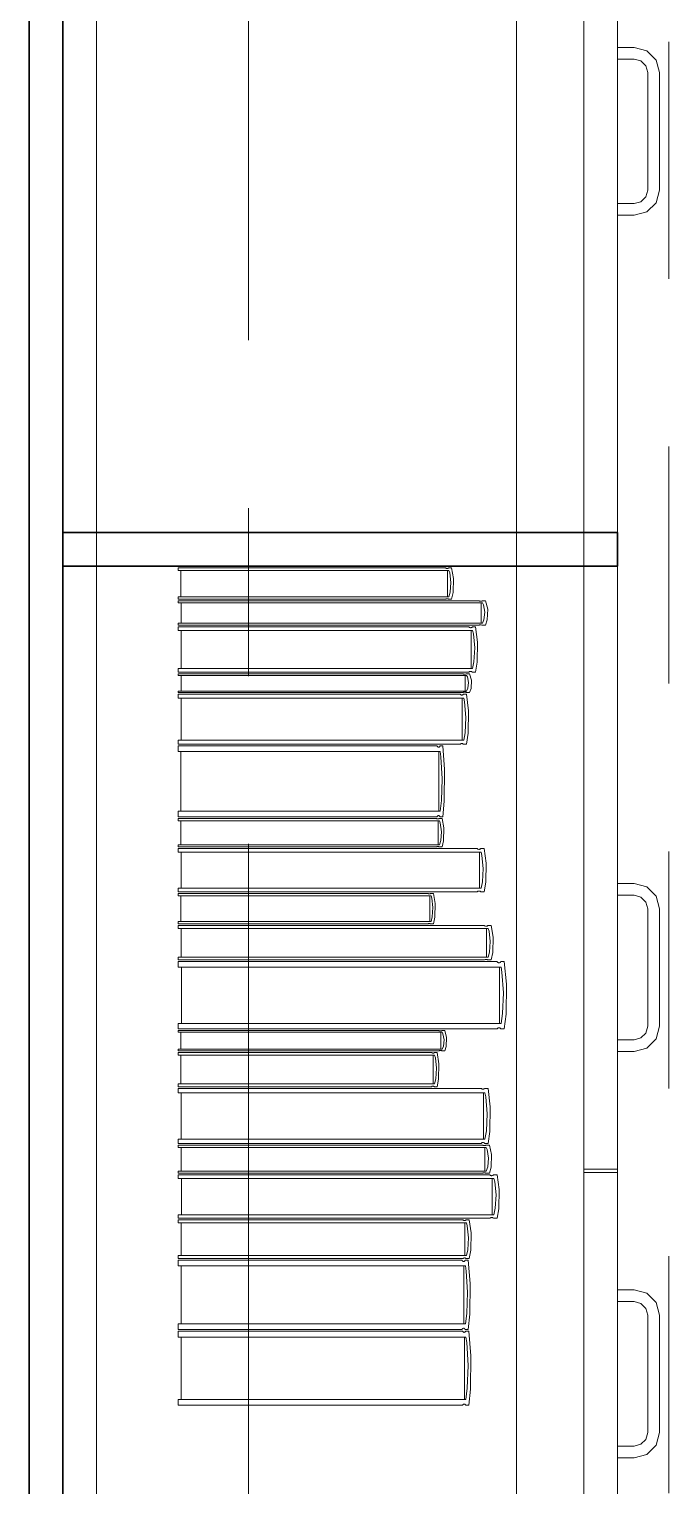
# Model space of a CAD drawing. Header units: inches. Extents: x -19 to 5698, y -728 to 92.
# Drawn here: x 122.689 to 123.07, y 12.768 to 13.635 of the extents above; entities that cross this region are included whole.
import ezdxf

# ---------------------------------------------------------------- set-up
doc = ezdxf.new("R2010")
doc.units = ezdxf.units.IN
doc.header["$MEASUREMENT"] = 0
doc.set_wipeout_variables(frame=1)
for name, pattern in [('Hidden Line', [0.195611, 0.141111, -0.0545]), ('Punto & Raya', [0.65, 0.5, -0.075, 0, -0.075]), ('Wipeout_Contour', [1, 0, -1])]:
    doc.linetypes.add(name, pattern=pattern)
for name, color, linetype in [('02 _ ARQ _ ALB _ Ejes Generales', 251, 'Continuous'), ('08 _ STR _ EXT _ 09 Vigas', 251, 'Continuous'), ('Interior - Mobiliario', 7, 'Continuous')]:
    doc.layers.add(name, color=color, linetype=linetype)

msp = doc.modelspace()

# ---------------------------------------------------------------- linework, layer by layer
at = {"layer": '08 _ STR _ EXT _ 09 Vigas', "color": 251, "linetype": 'Hidden Line', "lineweight": 13, "true_color": 0x636466}
msp.add_line((123.07, 7.7), (123.07, 16.9), dxfattribs=at)
at = {"layer": 'Interior - Mobiliario', "color": 175, "linetype": 'Continuous', "lineweight": 13}
for p, q in [((122.70942, 14.0554), (122.70942, 12.5954)), ((123.01942, 12.5954), (123.01942, 14.0554)), ((123.03942, 13.6244), (123.04942, 13.6244)), ((123.03942, 13.6174), (123.03942, 13.6244)), ((123.04942, 13.6244), (123.05692, 13.62239)), ((123.05692, 13.62239), (123.06241, 13.6169)), ((123.04942, 13.6174), (123.03942, 13.6174)), ((123.05342, 13.61633), (123.04942, 13.6174)), ((123.05635, 13.6134), (123.05342, 13.61633)), ((123.05742, 13.6094), (123.05635, 13.6134)), ((123.06241, 13.6169), (123.06442, 13.6094)), ((123.05742, 13.5394), (123.05742, 13.6094)), ((123.06442, 13.6094), (123.06442, 13.5394)), ((123.05342, 13.53248), (123.05635, 13.5354)), ((123.05635, 13.5354), (123.05742, 13.5394)), ((123.06442, 13.5394), (123.06241, 13.5319)), ((123.03942, 13.5314), (123.04942, 13.5314)), ((123.03942, 13.5244), (123.03942, 13.5314)), ((123.04942, 13.5314), (123.05342, 13.53248)), ((123.05692, 13.52641), (123.04942, 13.5244)), ((123.06241, 13.5319), (123.05692, 13.52641)), ((123.04942, 13.5244), (123.03942, 13.5244)), ((122.9403, 13.30578), (122.93988, 13.30004)), ((122.94165, 13.29985), (122.94185, 13.30819)), ((122.93913, 13.29725), (122.77808, 13.29725)), ((122.77808, 13.29725), (122.77808, 13.29576)), ((122.77808, 13.29576), (122.93719, 13.29576)), ((122.957, 13.29476), (122.77808, 13.29476)), ((122.77808, 13.29476), (122.77808, 13.2936)), ((122.77808, 13.2936), (122.95918, 13.2936)), ((122.77991, 13.2936), (122.77991, 13.2814)), ((122.93719, 13.29576), (122.93732, 13.29586)), ((122.93732, 13.29586), (122.93753, 13.29596)), ((122.93753, 13.29596), (122.93776, 13.29603)), ((122.93776, 13.29603), (122.938, 13.29607)), ((122.938, 13.29607), (122.93824, 13.29606)), ((122.93824, 13.29606), (122.93847, 13.29602)), ((122.93847, 13.29602), (122.9387, 13.29594)), ((122.9387, 13.29594), (122.9389, 13.29583)), ((122.9389, 13.29583), (122.93899, 13.29576)), ((122.93899, 13.29576), (122.94076, 13.29576)), ((122.93988, 13.30004), (122.93913, 13.29725)), ((122.94076, 13.29576), (122.94165, 13.29985)), ((122.9571, 13.2947), (122.957, 13.29476)), ((122.95733, 13.29461), (122.9571, 13.2947)), ((122.95758, 13.29455), (122.95733, 13.29461)), ((122.95784, 13.29452), (122.95758, 13.29455)), ((122.95811, 13.29451), (122.95784, 13.29452)), ((122.95838, 13.29454), (122.95811, 13.29451)), ((122.95827, 13.2814), (122.95827, 13.2936)), ((122.95863, 13.2946), (122.95838, 13.29454)), ((122.95887, 13.29468), (122.95863, 13.2946)), ((122.95902, 13.29476), (122.95887, 13.29468)), ((122.96101, 13.29476), (122.95902, 13.29476)), ((122.95918, 13.2936), (122.95972, 13.29249)), ((122.95972, 13.29249), (122.96049, 13.28804)), ((122.96224, 13.28992), (122.96101, 13.29476)), ((122.96002, 13.28357), (122.95918, 13.2814)), ((122.96049, 13.28804), (122.96002, 13.28357)), ((122.96101, 13.28024), (122.96201, 13.28342)), ((122.96201, 13.28342), (122.96224, 13.28992)), ((122.95918, 13.2814), (122.77808, 13.2814)), ((122.77808, 13.2814), (122.77808, 13.28024)), ((122.77808, 13.28024), (122.957, 13.28024)), ((122.95112, 13.27924), (122.77808, 13.27924)), ((122.77808, 13.27924), (122.77808, 13.27708)), ((122.77808, 13.27708), (122.95323, 13.27708)), ((122.95235, 13.27708), (122.77985, 13.27708)), ((122.77985, 13.27708), (122.77985, 13.25446)), ((122.95122, 13.27913), (122.95112, 13.27924)), ((122.95144, 13.27897), (122.95122, 13.27913)), ((122.95168, 13.27886), (122.95144, 13.27897)), ((122.95194, 13.27879), (122.95168, 13.27886)), ((122.9522, 13.27879), (122.95194, 13.27879)), ((122.95246, 13.27884), (122.9522, 13.27879)), ((122.95235, 13.25446), (122.95235, 13.27708)), ((122.9527, 13.27894), (122.95246, 13.27884)), ((122.95293, 13.27909), (122.9527, 13.27894)), ((122.95308, 13.27924), (122.95293, 13.27909)), ((122.955, 13.27924), (122.95308, 13.27924)), ((122.95323, 13.27708), (122.95376, 13.27504)), ((122.95376, 13.27504), (122.95449, 13.26679)), ((122.95619, 13.27026), (122.955, 13.27924)), ((122.957, 13.28024), (122.95715, 13.28032)), ((122.95715, 13.28032), (122.95738, 13.2804)), ((122.95738, 13.2804), (122.95764, 13.28045)), ((122.95764, 13.28045), (122.9579, 13.28048)), ((122.9579, 13.28048), (122.95817, 13.28048)), ((122.95817, 13.28048), (122.95844, 13.28044)), ((122.95844, 13.28044), (122.95869, 13.28038)), ((122.95869, 13.28038), (122.95892, 13.28029)), ((122.95892, 13.28029), (122.95902, 13.28024)), ((122.95902, 13.28024), (122.96101, 13.28024)), ((122.95449, 13.26679), (122.95404, 13.2585)), ((122.95597, 13.25822), (122.95619, 13.27026)), ((122.95404, 13.2585), (122.95323, 13.25446)), ((122.955, 13.25231), (122.95597, 13.25822)), ((122.95323, 13.25446), (122.77808, 13.25446)), ((122.77808, 13.25446), (122.77808, 13.25231)), ((122.77808, 13.25231), (122.95112, 13.25231)), ((122.94755, 13.25131), (122.77808, 13.25131)), ((122.77808, 13.25131), (122.77808, 13.25042)), ((122.77808, 13.25042), (122.94962, 13.25042)), ((122.77981, 13.25042), (122.77981, 13.24108)), ((122.77985, 13.25446), (122.95235, 13.25446)), ((122.94765, 13.25127), (122.94755, 13.25131)), ((122.94786, 13.2512), (122.94765, 13.25127)), ((122.9481, 13.25115), (122.94786, 13.2512)), ((122.94835, 13.25113), (122.9481, 13.25115)), ((122.94861, 13.25112), (122.94835, 13.25113)), ((122.94886, 13.25114), (122.94861, 13.25112)), ((122.94875, 13.24108), (122.94875, 13.25042)), ((122.9491, 13.25119), (122.94886, 13.25114)), ((122.94933, 13.25125), (122.9491, 13.25119)), ((122.94947, 13.25131), (122.94933, 13.25125)), ((122.95135, 13.25131), (122.94947, 13.25131)), ((122.94962, 13.25042), (122.95013, 13.24958)), ((122.95013, 13.24958), (122.95086, 13.24617)), ((122.95112, 13.25231), (122.95126, 13.25245)), ((122.95126, 13.25245), (122.95149, 13.25261)), ((122.95252, 13.2476), (122.95135, 13.25131)), ((122.95149, 13.25261), (122.95174, 13.25271)), ((122.95174, 13.25271), (122.952, 13.25276)), ((122.952, 13.25276), (122.95226, 13.25275)), ((122.95226, 13.25275), (122.95251, 13.25269)), ((122.95251, 13.25269), (122.95276, 13.25258)), ((122.95276, 13.25258), (122.95298, 13.25241)), ((122.95298, 13.25241), (122.95308, 13.25231)), ((122.95308, 13.25231), (122.955, 13.25231)), ((122.94962, 13.24108), (122.77808, 13.24108)), ((122.77808, 13.24108), (122.77808, 13.2402)), ((122.77808, 13.2402), (122.94755, 13.2402)), ((122.94755, 13.2402), (122.94769, 13.24025)), ((122.94769, 13.24025), (122.94792, 13.24032)), ((122.94792, 13.24032), (122.94816, 13.24036)), ((122.94816, 13.24036), (122.94841, 13.24038)), ((122.94841, 13.24038), (122.94866, 13.24038)), ((122.94866, 13.24038), (122.94891, 13.24035)), ((122.94891, 13.24035), (122.94915, 13.24031)), ((122.94915, 13.24031), (122.94937, 13.24024)), ((122.94937, 13.24024), (122.94947, 13.2402)), ((122.94947, 13.2402), (122.95135, 13.2402)), ((122.95042, 13.24275), (122.94962, 13.24108)), ((122.95086, 13.24617), (122.95042, 13.24275)), ((122.95135, 13.2402), (122.9523, 13.24263)), ((122.9523, 13.24263), (122.95252, 13.2476)), ((122.94591, 13.2392), (122.77808, 13.2392)), ((122.77808, 13.2392), (122.77808, 13.23681)), ((122.77808, 13.23681), (122.94796, 13.23681)), ((122.7798, 13.23681), (122.7798, 13.21175)), ((122.94601, 13.23908), (122.94591, 13.2392)), ((122.94622, 13.2389), (122.94601, 13.23908)), ((122.94646, 13.23877), (122.94622, 13.2389)), ((122.94671, 13.2387), (122.94646, 13.23877)), ((122.94696, 13.2387), (122.94671, 13.2387)), ((122.94721, 13.23875), (122.94696, 13.2387)), ((122.9471, 13.21175), (122.9471, 13.23681)), ((122.94745, 13.23886), (122.94721, 13.23875)), ((122.94767, 13.23904), (122.94745, 13.23886)), ((122.94781, 13.2392), (122.94767, 13.23904)), ((122.94968, 13.2392), (122.94781, 13.2392)), ((122.94796, 13.23681), (122.94847, 13.23455)), ((122.94847, 13.23455), (122.94919, 13.2254)), ((122.95083, 13.22925), (122.94968, 13.2392)), ((122.94919, 13.2254), (122.94875, 13.21622)), ((122.95062, 13.2159), (122.95083, 13.22925)), ((122.94875, 13.21622), (122.94796, 13.21175)), ((122.94968, 13.20936), (122.95062, 13.2159)), ((122.94796, 13.21175), (122.77808, 13.21175)), ((122.77808, 13.21175), (122.77808, 13.20936)), ((122.77808, 13.20936), (122.94591, 13.20936)), ((122.93207, 13.20836), (122.77808, 13.20836)), ((122.77808, 13.20836), (122.77808, 13.20499)), ((122.77808, 13.20499), (122.93395, 13.20499)), ((122.77966, 13.20499), (122.77966, 13.16954)), ((122.93215, 13.2082), (122.93207, 13.20836)), ((122.93235, 13.20794), (122.93215, 13.2082)), ((122.93257, 13.20776), (122.93235, 13.20794)), ((122.93279, 13.20767), (122.93257, 13.20776)), ((122.93303, 13.20766), (122.93279, 13.20767)), ((122.93326, 13.20773), (122.93303, 13.20766)), ((122.93316, 13.16954), (122.93316, 13.20499)), ((122.93348, 13.20789), (122.93326, 13.20773)), ((122.93368, 13.20813), (122.93348, 13.20789)), ((122.93381, 13.20836), (122.93368, 13.20813)), ((122.93552, 13.20836), (122.93381, 13.20836)), ((122.93395, 13.20499), (122.93441, 13.20179)), ((122.93658, 13.19429), (122.93552, 13.20836)), ((122.94591, 13.20936), (122.94605, 13.20952)), ((122.94605, 13.20952), (122.94627, 13.20969)), ((122.94627, 13.20969), (122.94651, 13.2098)), ((122.94651, 13.2098), (122.94676, 13.20986)), ((122.94676, 13.20986), (122.94702, 13.20985)), ((122.94702, 13.20985), (122.94727, 13.20978)), ((122.94727, 13.20978), (122.9475, 13.20966)), ((122.9475, 13.20966), (122.94772, 13.20948)), ((122.94772, 13.20948), (122.94781, 13.20936)), ((122.94781, 13.20936), (122.94968, 13.20936)), ((122.93441, 13.20179), (122.93507, 13.18885)), ((122.93507, 13.18885), (122.93467, 13.17586)), ((122.93638, 13.17542), (122.93658, 13.19429)), ((122.93467, 13.17586), (122.93395, 13.16954)), ((122.93552, 13.16617), (122.93638, 13.17542)), ((122.93395, 13.16954), (122.77808, 13.16954)), ((122.77808, 13.16954), (122.77808, 13.16617)), ((122.77808, 13.16617), (122.93207, 13.16617)), ((122.93169, 13.16517), (122.77808, 13.16517)), ((122.77808, 13.16517), (122.77808, 13.16381)), ((122.77808, 13.16381), (122.93356, 13.16381)), ((122.77965, 13.16381), (122.77965, 13.14954)), ((122.93177, 13.1651), (122.93169, 13.16517)), ((122.93197, 13.165), (122.93177, 13.1651)), ((122.93219, 13.16493), (122.93197, 13.165)), ((122.93207, 13.16617), (122.93219, 13.16639)), ((122.93219, 13.16639), (122.9324, 13.16663)), ((122.93241, 13.16489), (122.93219, 13.16493)), ((122.9324, 13.16663), (122.93262, 13.1668)), ((122.93265, 13.16488), (122.93241, 13.16489)), ((122.93262, 13.1668), (122.93285, 13.16687)), ((122.93288, 13.16491), (122.93265, 13.16488)), ((122.93278, 13.14954), (122.93278, 13.16381)), ((122.93285, 13.16687), (122.93308, 13.16686)), ((122.93309, 13.16498), (122.93288, 13.16491)), ((122.93308, 13.16686), (122.93331, 13.16677)), ((122.9333, 13.16508), (122.93309, 13.16498)), ((122.93343, 13.16517), (122.9333, 13.16508)), ((122.93331, 13.16677), (122.93352, 13.16659)), ((122.93513, 13.16517), (122.93343, 13.16517)), ((122.93352, 13.16659), (122.93372, 13.16633)), ((122.93356, 13.16381), (122.93403, 13.16252)), ((122.93372, 13.16633), (122.93381, 13.16617)), ((122.93381, 13.16617), (122.93552, 13.16617)), ((122.93403, 13.16252), (122.93468, 13.15731)), ((122.93619, 13.1595), (122.93513, 13.16517)), ((122.93468, 13.15731), (122.93428, 13.15209)), ((122.93599, 13.15191), (122.93619, 13.1595)), ((122.93356, 13.14954), (122.77808, 13.14954)), ((122.77808, 13.14954), (122.77808, 13.14819)), ((122.77808, 13.14819), (122.93169, 13.14819)), ((122.95607, 13.14719), (122.77808, 13.14719)), ((122.77808, 13.14719), (122.77808, 13.14513)), ((122.77808, 13.14513), (122.95825, 13.14513)), ((122.7799, 13.14513), (122.7799, 13.12358)), ((122.93169, 13.14819), (122.93182, 13.14828)), ((122.93182, 13.14828), (122.93202, 13.14837)), ((122.93202, 13.14837), (122.93224, 13.14844)), ((122.93224, 13.14844), (122.93247, 13.14847)), ((122.93247, 13.14847), (122.9327, 13.14847)), ((122.9327, 13.14847), (122.93292, 13.14843)), ((122.93292, 13.14843), (122.93314, 13.14836)), ((122.93314, 13.14836), (122.93334, 13.14825)), ((122.93334, 13.14825), (122.93343, 13.14819)), ((122.93343, 13.14819), (122.93513, 13.14819)), ((122.93428, 13.15209), (122.93356, 13.14954)), ((122.93513, 13.14819), (122.93599, 13.15191)), ((122.95617, 13.14709), (122.95607, 13.14719)), ((122.9564, 13.14693), (122.95617, 13.14709)), ((122.95665, 13.14682), (122.9564, 13.14693)), ((122.95692, 13.14676), (122.95665, 13.14682)), ((122.95719, 13.14676), (122.95692, 13.14676)), ((122.95745, 13.1468), (122.95719, 13.14676)), ((122.95734, 13.12358), (122.95734, 13.14513)), ((122.9577, 13.1469), (122.95745, 13.1468)), ((122.95794, 13.14705), (122.9577, 13.1469)), ((122.95809, 13.14719), (122.95794, 13.14705)), ((122.96007, 13.14719), (122.95809, 13.14719)), ((122.95825, 13.14513), (122.95879, 13.14319)), ((122.96129, 13.13863), (122.96007, 13.14719)), ((122.95879, 13.14319), (122.95955, 13.13532)), ((122.96106, 13.12716), (122.96129, 13.13863)), ((122.95908, 13.12743), (122.95825, 13.12358)), ((122.95955, 13.13532), (122.95908, 13.12743)), ((122.96007, 13.12153), (122.96106, 13.12716)), ((122.95825, 13.12358), (122.77808, 13.12358)), ((122.77808, 13.12358), (122.77808, 13.12153)), ((122.77808, 13.12153), (122.95607, 13.12153)), ((122.9267, 13.12053), (122.77808, 13.12053)), ((122.77808, 13.12053), (122.77808, 13.11908)), ((122.77808, 13.11908), (122.92851, 13.11908)), ((122.7796, 13.11908), (122.7796, 13.10379)), ((122.92678, 13.12046), (122.9267, 13.12053)), ((122.92697, 13.12035), (122.92678, 13.12046)), ((122.92718, 13.12027), (122.92697, 13.12035)), ((122.9274, 13.12023), (122.92718, 13.12027)), ((122.92763, 13.12023), (122.9274, 13.12023)), ((122.92785, 13.12026), (122.92763, 13.12023)), ((122.92775, 13.10379), (122.92775, 13.11908)), ((122.92806, 13.12033), (122.92785, 13.12026)), ((122.92826, 13.12043), (122.92806, 13.12033)), ((122.92838, 13.12053), (122.92826, 13.12043)), ((122.93003, 13.12053), (122.92838, 13.12053)), ((122.92851, 13.11908), (122.92896, 13.1177)), ((122.93105, 13.11447), (122.93003, 13.12053)), ((122.95607, 13.12153), (122.95622, 13.12167)), ((122.95622, 13.12167), (122.95646, 13.12182)), ((122.95646, 13.12182), (122.95671, 13.12191)), ((122.95671, 13.12191), (122.95698, 13.12196)), ((122.95698, 13.12196), (122.95724, 13.12196)), ((122.95724, 13.12196), (122.95751, 13.1219)), ((122.95751, 13.1219), (122.95776, 13.12179)), ((122.95776, 13.12179), (122.95799, 13.12163)), ((122.95799, 13.12163), (122.95809, 13.12153)), ((122.95809, 13.12153), (122.96007, 13.12153)), ((123.04942, 13.1264), (123.03942, 13.1264)), ((123.03942, 13.1264), (123.03942, 13.1194)), ((123.03942, 13.1194), (123.04942, 13.1194)), ((123.05692, 13.12439), (123.04942, 13.1264)), ((123.04942, 13.1194), (123.05342, 13.11833)), ((123.05342, 13.11833), (123.05635, 13.1154)), ((123.06241, 13.1189), (123.05692, 13.12439)), ((123.06442, 13.1114), (123.06241, 13.1189)), ((122.92896, 13.1177), (122.9296, 13.11212)), ((122.9296, 13.11212), (122.92921, 13.10652)), ((122.93086, 13.10633), (122.93105, 13.11447)), ((123.05635, 13.1154), (123.05742, 13.1114)), ((123.05742, 13.1114), (123.05742, 13.0414)), ((123.06442, 13.0414), (123.06442, 13.1114)), ((122.92851, 13.10379), (122.77808, 13.10379)), ((122.77808, 13.10379), (122.77808, 13.10234)), ((122.77808, 13.10234), (122.9267, 13.10234)), ((122.96023, 13.10134), (122.77808, 13.10134)), ((122.77808, 13.10134), (122.77808, 13.0997)), ((122.9267, 13.10234), (122.92682, 13.10244)), ((122.92682, 13.10244), (122.92702, 13.10254)), ((122.92702, 13.10254), (122.92723, 13.10261)), ((122.92723, 13.10261), (122.92745, 13.10264)), ((122.92745, 13.10264), (122.92768, 13.10264)), ((122.92768, 13.10264), (122.9279, 13.1026)), ((122.9279, 13.1026), (122.9281, 13.10252)), ((122.9281, 13.10252), (122.9283, 13.10241)), ((122.9283, 13.10241), (122.92838, 13.10234)), ((122.92838, 13.10234), (122.93003, 13.10234)), ((122.92921, 13.10652), (122.92851, 13.10379)), ((122.93003, 13.10234), (122.93086, 13.10633)), ((122.96034, 13.10126), (122.96023, 13.10134)), ((122.96057, 13.10114), (122.96034, 13.10126)), ((122.96083, 13.10105), (122.96057, 13.10114)), ((122.9611, 13.101), (122.96083, 13.10105)), ((122.96137, 13.101), (122.9611, 13.101)), ((122.96164, 13.10103), (122.96137, 13.101)), ((122.9619, 13.10111), (122.96164, 13.10103)), ((122.96214, 13.10123), (122.9619, 13.10111)), ((122.9623, 13.10134), (122.96214, 13.10123)), ((122.96432, 13.10134), (122.9623, 13.10134)), ((122.96557, 13.09452), (122.96432, 13.10134)), ((122.77808, 13.0997), (122.96246, 13.0997)), ((122.77994, 13.0997), (122.77994, 13.08253)), ((122.96153, 13.08253), (122.96153, 13.0997)), ((122.96246, 13.0997), (122.96301, 13.09815)), ((122.96301, 13.09815), (122.96379, 13.09188)), ((122.96534, 13.08537), (122.96557, 13.09452)), ((122.96331, 13.08559), (122.96246, 13.08253)), ((122.96379, 13.09188), (122.96331, 13.08559)), ((122.96432, 13.08089), (122.96534, 13.08537)), ((122.96246, 13.08253), (122.77808, 13.08253)), ((122.77808, 13.08253), (122.77808, 13.08089)), ((122.77808, 13.08089), (122.96023, 13.08089)), ((122.96783, 13.07989), (122.77808, 13.07989)), ((122.77808, 13.07989), (122.77808, 13.07668)), ((122.77808, 13.07668), (122.97015, 13.07668)), ((122.78002, 13.07668), (122.78002, 13.04304)), ((122.96023, 13.08089), (122.96039, 13.081)), ((122.96039, 13.081), (122.96063, 13.08112)), ((122.96063, 13.08112), (122.96089, 13.08119)), ((122.96089, 13.08119), (122.96116, 13.08123)), ((122.96116, 13.08123), (122.96143, 13.08123)), ((122.96143, 13.08123), (122.9617, 13.08118)), ((122.9617, 13.08118), (122.96196, 13.08109)), ((122.96196, 13.08109), (122.96219, 13.08097)), ((122.96219, 13.08097), (122.9623, 13.08089)), ((122.9623, 13.08089), (122.96432, 13.08089)), ((122.96794, 13.07973), (122.96783, 13.07989)), ((122.96819, 13.07949), (122.96794, 13.07973)), ((122.96845, 13.07932), (122.96819, 13.07949)), ((122.96873, 13.07923), (122.96845, 13.07932)), ((122.96902, 13.07922), (122.96873, 13.07923)), ((122.9693, 13.07929), (122.96902, 13.07922)), ((122.96918, 13.04304), (122.96918, 13.07668)), ((122.96957, 13.07945), (122.9693, 13.07929)), ((122.96982, 13.07967), (122.96957, 13.07945)), ((122.96998, 13.07989), (122.96982, 13.07967)), ((122.97209, 13.07989), (122.96998, 13.07989)), ((122.97015, 13.07668), (122.97073, 13.07365)), ((122.97339, 13.06653), (122.97209, 13.07989)), ((122.97073, 13.07365), (122.97154, 13.06137)), ((122.97315, 13.04862), (122.97339, 13.06653)), ((122.97154, 13.06137), (122.97104, 13.04904)), ((122.97104, 13.04904), (122.97015, 13.04304)), ((122.97015, 13.04304), (122.77808, 13.04304)), ((122.77808, 13.04304), (122.77808, 13.03984)), ((122.96783, 13.03984), (122.96799, 13.04005)), ((122.96799, 13.04005), (122.96824, 13.04028)), ((122.96824, 13.04028), (122.96851, 13.04043)), ((122.96851, 13.04043), (122.9688, 13.04051)), ((122.9688, 13.04051), (122.96908, 13.0405)), ((122.96908, 13.0405), (122.96936, 13.0404)), ((122.96936, 13.0404), (122.96963, 13.04023)), ((122.96963, 13.04023), (122.96987, 13.03999)), ((122.97209, 13.03984), (122.97315, 13.04862)), ((123.05742, 13.0414), (123.05635, 13.0374)), ((123.06241, 13.0339), (123.06442, 13.0414)), ((122.77808, 13.03984), (122.96783, 13.03984)), ((122.93323, 13.03884), (122.77808, 13.03884)), ((122.77808, 13.03884), (122.77808, 13.03787)), ((122.77808, 13.03787), (122.93512, 13.03787)), ((122.77967, 13.03787), (122.77967, 13.02776)), ((122.93331, 13.03879), (122.93323, 13.03884)), ((122.93351, 13.03872), (122.93331, 13.03879)), ((122.93373, 13.03866), (122.93351, 13.03872)), ((122.93396, 13.03864), (122.93373, 13.03866)), ((122.9342, 13.03863), (122.93396, 13.03864)), ((122.93443, 13.03866), (122.9342, 13.03863)), ((122.93433, 13.02776), (122.93433, 13.03787)), ((122.93465, 13.0387), (122.93443, 13.03866)), ((122.93485, 13.03877), (122.93465, 13.0387)), ((122.93498, 13.03884), (122.93485, 13.03877)), ((122.93671, 13.03884), (122.93498, 13.03884)), ((122.93512, 13.03787), (122.93559, 13.03696)), ((122.93559, 13.03696), (122.93625, 13.03327)), ((122.93625, 13.03327), (122.93585, 13.02956)), ((122.93777, 13.03482), (122.93671, 13.03884)), ((122.93757, 13.02944), (122.93777, 13.03482)), ((122.96987, 13.03999), (122.96998, 13.03984)), ((122.96998, 13.03984), (122.97209, 13.03984)), ((123.03942, 13.0334), (123.03942, 13.0264)), ((123.04942, 13.0334), (123.03942, 13.0334)), ((123.05342, 13.03448), (123.04942, 13.0334)), ((123.05635, 13.0374), (123.05342, 13.03448)), ((123.05692, 13.02841), (123.06241, 13.0339)), ((122.93512, 13.02776), (122.77808, 13.02776)), ((122.77808, 13.02776), (122.77808, 13.0268)), ((122.77808, 13.0268), (122.93323, 13.0268)), ((122.92881, 13.0258), (122.77808, 13.0258)), ((122.77808, 13.0258), (122.77808, 13.02417)), ((122.77808, 13.02417), (122.93065, 13.02417)), ((122.77962, 13.02417), (122.77962, 13.00705)), ((122.9289, 13.02572), (122.92881, 13.0258)), ((122.92909, 13.02559), (122.9289, 13.02572)), ((122.9293, 13.02551), (122.92909, 13.02559)), ((122.92953, 13.02546), (122.9293, 13.02551)), ((122.92975, 13.02546), (122.92953, 13.02546)), ((122.92998, 13.02549), (122.92975, 13.02546)), ((122.92988, 13.00705), (122.92988, 13.02417)), ((122.93019, 13.02557), (122.92998, 13.02549)), ((122.93039, 13.02569), (122.93019, 13.02557)), ((122.93052, 13.0258), (122.93039, 13.02569)), ((122.93219, 13.0258), (122.93052, 13.0258)), ((122.93065, 13.02417), (122.93111, 13.02262)), ((122.93323, 13.019), (122.93219, 13.0258)), ((122.93323, 13.0268), (122.93336, 13.02686)), ((122.93336, 13.02686), (122.93356, 13.02693)), ((122.93356, 13.02693), (122.93378, 13.02698)), ((122.93378, 13.02698), (122.93401, 13.027)), ((122.93401, 13.027), (122.93425, 13.027)), ((122.93425, 13.027), (122.93448, 13.02697)), ((122.93448, 13.02697), (122.93469, 13.02692)), ((122.93469, 13.02692), (122.93489, 13.02684)), ((122.93489, 13.02684), (122.93498, 13.0268)), ((122.93498, 13.0268), (122.93671, 13.0268)), ((122.93585, 13.02956), (122.93512, 13.02776)), ((122.93671, 13.0268), (122.93757, 13.02944)), ((123.03942, 13.0264), (123.04942, 13.0264)), ((123.04942, 13.0264), (123.05692, 13.02841)), ((122.93111, 13.02262), (122.93175, 13.01637)), ((122.93175, 13.01637), (122.93136, 13.0101)), ((122.93304, 13.00989), (122.93323, 13.019)), ((122.93065, 13.00705), (122.77808, 13.00705)), ((122.77808, 13.00705), (122.77808, 13.00542)), ((122.77808, 13.00542), (122.92881, 13.00542)), ((122.92881, 13.00542), (122.92894, 13.00553)), ((122.92894, 13.00553), (122.92914, 13.00564)), ((122.92914, 13.00564), (122.92935, 13.00572)), ((122.92935, 13.00572), (122.92958, 13.00576)), ((122.92958, 13.00576), (122.9298, 13.00575)), ((122.9298, 13.00575), (122.93003, 13.00571)), ((122.93003, 13.00571), (122.93024, 13.00562)), ((122.93024, 13.00562), (122.93043, 13.0055)), ((122.93043, 13.0055), (122.93052, 13.00542)), ((122.93052, 13.00542), (122.93219, 13.00542)), ((122.93136, 13.0101), (122.93065, 13.00705)), ((122.93219, 13.00542), (122.93304, 13.00989)), ((122.95838, 13.00442), (122.77808, 13.00442)), ((122.77808, 13.00442), (122.77808, 13.00179)), ((122.77808, 13.00179), (122.96058, 13.00179)), ((122.77992, 13.00179), (122.77992, 12.97424)), ((122.95848, 13.00429), (122.95838, 13.00442)), ((122.95871, 13.00409), (122.95848, 13.00429)), ((122.95896, 13.00395), (122.95871, 13.00409)), ((122.95923, 13.00388), (122.95896, 13.00395)), ((122.9595, 13.00387), (122.95923, 13.00388)), ((122.95977, 13.00393), (122.9595, 13.00387)), ((122.95966, 12.97424), (122.95966, 13.00179)), ((122.96003, 13.00406), (122.95977, 13.00393)), ((122.96027, 13.00424), (122.96003, 13.00406)), ((122.96042, 13.00442), (122.96027, 13.00424)), ((122.96242, 13.00442), (122.96042, 13.00442)), ((122.96058, 13.00179), (122.96112, 12.99931)), ((122.96112, 12.99931), (122.96189, 12.98925)), ((122.96366, 12.99348), (122.96242, 13.00442)), ((122.96189, 12.98925), (122.96143, 12.97916)), ((122.96343, 12.97881), (122.96366, 12.99348)), ((122.96058, 12.97424), (122.77808, 12.97424)), ((122.77808, 12.97424), (122.77808, 12.97162)), ((122.77808, 12.97162), (122.95838, 12.97162)), ((122.95917, 12.97062), (122.77808, 12.97062)), ((122.77808, 12.97062), (122.77808, 12.96928)), ((122.95838, 12.97162), (122.95853, 12.9718)), ((122.95853, 12.9718), (122.95877, 12.97198)), ((122.95877, 12.97198), (122.95902, 12.97211)), ((122.95902, 12.97211), (122.95929, 12.97217)), ((122.95928, 12.97055), (122.95917, 12.97062)), ((122.95929, 12.97217), (122.95956, 12.97216)), ((122.95956, 12.97216), (122.95983, 12.97209)), ((122.95983, 12.97209), (122.96008, 12.97195)), ((122.96008, 12.97195), (122.96032, 12.97175)), ((122.96032, 12.97175), (122.96042, 12.97162)), ((122.96042, 12.97162), (122.96242, 12.97162)), ((122.96143, 12.97916), (122.96058, 12.97424)), ((122.96122, 12.97062), (122.96107, 12.97053)), ((122.96324, 12.97062), (122.96122, 12.97062)), ((122.96242, 12.97162), (122.96343, 12.97881)), ((122.96448, 12.96503), (122.96324, 12.97062)), ((122.77808, 12.96928), (122.96139, 12.96928)), ((122.77993, 12.96928), (122.77993, 12.9552)), ((122.95951, 12.97045), (122.95928, 12.97055)), ((122.95976, 12.97038), (122.95951, 12.97045)), ((122.96003, 12.97034), (122.95976, 12.97038)), ((122.96031, 12.97034), (122.96003, 12.97034)), ((122.96057, 12.97037), (122.96031, 12.97034)), ((122.96046, 12.9552), (122.96046, 12.96928)), ((122.96083, 12.97043), (122.96057, 12.97037)), ((122.96107, 12.97053), (122.96083, 12.97043)), ((122.96139, 12.96928), (122.96193, 12.96801)), ((122.96193, 12.96801), (122.96271, 12.96287)), ((122.96271, 12.96287), (122.96224, 12.95771)), ((122.96425, 12.95753), (122.96448, 12.96503)), ((122.96139, 12.9552), (122.77808, 12.9552)), ((122.77808, 12.9552), (122.77808, 12.95385)), ((122.77808, 12.95385), (122.95917, 12.95385)), ((122.95917, 12.95385), (122.95933, 12.95394)), ((122.95933, 12.95394), (122.95956, 12.95404)), ((122.95956, 12.95404), (122.95982, 12.9541)), ((122.95982, 12.9541), (122.96009, 12.95413)), ((122.96009, 12.95413), (122.96037, 12.95413)), ((122.96037, 12.95413), (122.96063, 12.95409)), ((122.96063, 12.95409), (122.96089, 12.95402)), ((122.96089, 12.95402), (122.96112, 12.95392)), ((122.96112, 12.95392), (122.96122, 12.95385)), ((122.96122, 12.95385), (122.96324, 12.95385)), ((122.96224, 12.95771), (122.96139, 12.9552)), ((122.96324, 12.95385), (122.96425, 12.95753)), ((123.03942, 12.9564), (123.01942, 12.9564)), ((123.01942, 12.5954), (123.01942, 12.9544)), ((123.03942, 12.9544), (123.01942, 12.9544)), ((123.03942, 12.5954), (123.03942, 12.9544)), ((122.96362, 12.95285), (122.77808, 12.95285)), ((122.77808, 12.95285), (122.77808, 12.9508)), ((122.77808, 12.9508), (122.96588, 12.9508)), ((122.77998, 12.9508), (122.77998, 12.92917)), ((122.96372, 12.95275), (122.96362, 12.95285)), ((122.96396, 12.9526), (122.96372, 12.95275)), ((122.96422, 12.95249), (122.96396, 12.9526)), ((122.9645, 12.95243), (122.96422, 12.95249)), ((122.96478, 12.95242), (122.9645, 12.95243)), ((122.96505, 12.95247), (122.96478, 12.95242)), ((122.96493, 12.92917), (122.96493, 12.9508)), ((122.96532, 12.95257), (122.96505, 12.95247)), ((122.96556, 12.95272), (122.96532, 12.95257)), ((122.96572, 12.95285), (122.96556, 12.95272)), ((122.96778, 12.95285), (122.96572, 12.95285)), ((122.96588, 12.9508), (122.96645, 12.94884)), ((122.96645, 12.94884), (122.96724, 12.94095)), ((122.96905, 12.94427), (122.96778, 12.95285)), ((122.96724, 12.94095), (122.96675, 12.93303)), ((122.96882, 12.93276), (122.96905, 12.94427)), ((122.96588, 12.92917), (122.77808, 12.92917)), ((122.77808, 12.92917), (122.77808, 12.92711)), ((122.96362, 12.92711), (122.96377, 12.92725)), ((122.96377, 12.92725), (122.96402, 12.9274)), ((122.96402, 12.9274), (122.96428, 12.9275)), ((122.96428, 12.9275), (122.96456, 12.92754)), ((122.96456, 12.92754), (122.96484, 12.92754)), ((122.96484, 12.92754), (122.96511, 12.92748)), ((122.96511, 12.92748), (122.96537, 12.92737)), ((122.96537, 12.92737), (122.96561, 12.92721)), ((122.96561, 12.92721), (122.96572, 12.92711)), ((122.96675, 12.93303), (122.96588, 12.92917)), ((122.96778, 12.92711), (122.96882, 12.93276)), ((122.77808, 12.92711), (122.96362, 12.92711)), ((122.94749, 12.92611), (122.77808, 12.92611)), ((122.77808, 12.92611), (122.77808, 12.92427)), ((122.77808, 12.92427), (122.94955, 12.92427)), ((122.77981, 12.92427), (122.77981, 12.90487)), ((122.94758, 12.92602), (122.94749, 12.92611)), ((122.9478, 12.92588), (122.94758, 12.92602)), ((122.94804, 12.92579), (122.9478, 12.92588)), ((122.94829, 12.92573), (122.94804, 12.92579)), ((122.94854, 12.92573), (122.94829, 12.92573)), ((122.9488, 12.92577), (122.94854, 12.92573)), ((122.94869, 12.90487), (122.94869, 12.92427)), ((122.94904, 12.92586), (122.9488, 12.92577)), ((122.94926, 12.92599), (122.94904, 12.92586)), ((122.9494, 12.92611), (122.94926, 12.92599)), ((122.95129, 12.92611), (122.9494, 12.92611)), ((122.94955, 12.92427), (122.95007, 12.92251)), ((122.95007, 12.92251), (122.95079, 12.91543)), ((122.95245, 12.91841), (122.95129, 12.92611)), ((122.96572, 12.92711), (122.96778, 12.92711)), ((122.95079, 12.91543), (122.95035, 12.90833)), ((122.95223, 12.90809), (122.95245, 12.91841)), ((122.94955, 12.90487), (122.77808, 12.90487)), ((122.77808, 12.90487), (122.77808, 12.90302)), ((122.77808, 12.90302), (122.94749, 12.90302)), ((122.94691, 12.90202), (122.77808, 12.90202)), ((122.77808, 12.90202), (122.77808, 12.89873)), ((122.94701, 12.90186), (122.94691, 12.90202)), ((122.94722, 12.90161), (122.94701, 12.90186)), ((122.94746, 12.90144), (122.94722, 12.90161)), ((122.94771, 12.90134), (122.94746, 12.90144)), ((122.94749, 12.90302), (122.94763, 12.90314)), ((122.94763, 12.90314), (122.94785, 12.90328)), ((122.94797, 12.90133), (122.94771, 12.90134)), ((122.94785, 12.90328), (122.94809, 12.90336)), ((122.94822, 12.90141), (122.94797, 12.90133)), ((122.94809, 12.90336), (122.94834, 12.90341)), ((122.94846, 12.90156), (122.94822, 12.90141)), ((122.94834, 12.90341), (122.9486, 12.9034)), ((122.94868, 12.9018), (122.94846, 12.90156)), ((122.9486, 12.9034), (122.94885, 12.90335)), ((122.94882, 12.90202), (122.94868, 12.9018)), ((122.9507, 12.90202), (122.94882, 12.90202)), ((122.94885, 12.90335), (122.94909, 12.90325)), ((122.94909, 12.90325), (122.94931, 12.90311)), ((122.94931, 12.90311), (122.9494, 12.90302)), ((122.9494, 12.90302), (122.95129, 12.90302)), ((122.95035, 12.90833), (122.94955, 12.90487)), ((122.95186, 12.8883), (122.9507, 12.90202)), ((122.95129, 12.90302), (122.95223, 12.90809)), ((122.77808, 12.89873), (122.94897, 12.89873)), ((122.77981, 12.89873), (122.77981, 12.86416)), ((122.94811, 12.86416), (122.94811, 12.89873)), ((122.94897, 12.89873), (122.94948, 12.89561)), ((122.94948, 12.89561), (122.95021, 12.88299)), ((122.95164, 12.86989), (122.95186, 12.8883)), ((123.03942, 12.8844), (123.04942, 12.8844)), ((123.03942, 12.8774), (123.03942, 12.8844)), ((123.04942, 12.8844), (123.05692, 12.88239)), ((122.95021, 12.88299), (122.94977, 12.87032)), ((123.04942, 12.8774), (123.03942, 12.8774)), ((123.05342, 12.87633), (123.04942, 12.8774)), ((123.05635, 12.8734), (123.05342, 12.87633)), ((123.05692, 12.88239), (123.06241, 12.8769)), ((123.06241, 12.8769), (123.06442, 12.8694)), ((122.94977, 12.87032), (122.94897, 12.86416)), ((122.9507, 12.86086), (122.95164, 12.86989)), ((123.05742, 12.8694), (123.05635, 12.8734)), ((123.05742, 12.7994), (123.05742, 12.8694)), ((123.06442, 12.8694), (123.06442, 12.7994)), ((122.94897, 12.86416), (122.77808, 12.86416)), ((122.77808, 12.86416), (122.77808, 12.86086)), ((122.77808, 12.86086), (122.94691, 12.86086)), ((122.94725, 12.85986), (122.77808, 12.85986)), ((122.77808, 12.85986), (122.77808, 12.85633)), ((122.94691, 12.86086), (122.94705, 12.86108)), ((122.94705, 12.86108), (122.94727, 12.86132)), ((122.94735, 12.85969), (122.94725, 12.85986)), ((122.94727, 12.86132), (122.94752, 12.86147)), ((122.94756, 12.85942), (122.94735, 12.85969)), ((122.94752, 12.86147), (122.94777, 12.86155)), ((122.9478, 12.85924), (122.94756, 12.85942)), ((122.94777, 12.86155), (122.94802, 12.86154)), ((122.94805, 12.85913), (122.9478, 12.85924)), ((122.94802, 12.86154), (122.94827, 12.86145)), ((122.94831, 12.85912), (122.94805, 12.85913)), ((122.94827, 12.86145), (122.94851, 12.86127)), ((122.94856, 12.85921), (122.94831, 12.85912)), ((122.94851, 12.86127), (122.94873, 12.86102)), ((122.9488, 12.85937), (122.94856, 12.85921)), ((122.94873, 12.86102), (122.94882, 12.86086)), ((122.94902, 12.85963), (122.9488, 12.85937)), ((122.94882, 12.86086), (122.9507, 12.86086)), ((122.94917, 12.85986), (122.94902, 12.85963)), ((122.95105, 12.85986), (122.94917, 12.85986)), ((122.95221, 12.84513), (122.95105, 12.85986)), ((122.77808, 12.85633), (122.94932, 12.85633)), ((122.77981, 12.85633), (122.77981, 12.81921)), ((122.94845, 12.81921), (122.94845, 12.85633)), ((122.94932, 12.85633), (122.94983, 12.85298)), ((122.94983, 12.85298), (122.95055, 12.83943)), ((122.95199, 12.82537), (122.95221, 12.84513)), ((122.95055, 12.83943), (122.95011, 12.82583)), ((122.95011, 12.82583), (122.94932, 12.81921)), ((122.95105, 12.81568), (122.95199, 12.82537)), ((122.94932, 12.81921), (122.77808, 12.81921)), ((122.77808, 12.81921), (122.77808, 12.81568)), ((122.77808, 12.81568), (122.94725, 12.81568)), ((122.94725, 12.81568), (122.94739, 12.81591)), ((122.94739, 12.81591), (122.94762, 12.81617)), ((122.94762, 12.81617), (122.94786, 12.81634)), ((122.94786, 12.81634), (122.94811, 12.81642)), ((122.94811, 12.81642), (122.94836, 12.81641)), ((122.94836, 12.81641), (122.94861, 12.81631)), ((122.94861, 12.81631), (122.94885, 12.81612)), ((122.94885, 12.81612), (122.94907, 12.81585)), ((122.94907, 12.81585), (122.94917, 12.81568)), ((122.94917, 12.81568), (122.95105, 12.81568)), ((123.05635, 12.7954), (123.05742, 12.7994)), ((123.06442, 12.7994), (123.06241, 12.7919)), ((123.03942, 12.7914), (123.04942, 12.7914)), ((123.03942, 12.7844), (123.03942, 12.7914)), ((123.04942, 12.7914), (123.05342, 12.79248)), ((123.05342, 12.79248), (123.05635, 12.7954)), ((123.06241, 12.7919), (123.05692, 12.78641)), ((123.04942, 12.7844), (123.03942, 12.7844)), ((123.05692, 12.78641), (123.04942, 12.7844))]:
    msp.add_line(p, q, dxfattribs=at)

# ---------------------------------------------------------------- next in the draw order: wipeouts: each hides what was drawn before it
at = {"color": 254, "linetype": 'Wipeout_Contour', "lineweight": 0, "ltscale": 3338.159895}
msp.add_wipeout([(123.03942, 13.3154), (123.03942, 13.3354), (122.70942, 13.3354), (122.70942, 13.3154)], dxfattribs=at).dxf.layer = 'Interior - Mobiliario'

# ---------------------------------------------------------------- next in the draw order: linework, layer by layer
at = {"layer": '02 _ ARQ _ ALB _ Ejes Generales', "color": 251, "linetype": 'Punto & Raya', "lineweight": 13, "true_color": 0x636466}
msp.add_line((122.82, 3.05001), (122.82, 44.89999), dxfattribs=at)
at = {"layer": 'Interior - Mobiliario', "color": 175, "linetype": 'Continuous', "lineweight": 13}
for p, q in [((123.03942, 14.0754), (123.03942, 12.5754)), ((123.01942, 12.5954), (123.01942, 14.0554)), ((123.01942, 12.5954), (123.01942, 14.0554)), ((123.03942, 12.5954), (123.03942, 14.0554)), ((123.03942, 12.5954), (123.03942, 14.0554)), ((122.72942, 12.6154), (122.72942, 14.0354)), ((122.97942, 14.0354), (122.97942, 12.6154)), ((123.01942, 12.6154), (123.01942, 14.0354)), ((123.01942, 13.3354), (123.01942, 13.6944)), ((123.03942, 13.3354), (123.03942, 13.6944)), ((122.70942, 13.3354), (122.70942, 13.3154)), ((123.03942, 13.3354), (122.70942, 13.3354)), ((123.03942, 13.3354), (123.01942, 13.3354)), ((123.03942, 13.3154), (123.03942, 13.3354)), ((123.03942, 13.3154), (123.03942, 13.3354)), ((122.70942, 13.3154), (123.03942, 13.3154)), ((122.93719, 13.3144), (122.77808, 13.3144)), ((122.77808, 13.3144), (122.77808, 13.31291)), ((122.77808, 13.31291), (122.93913, 13.31291)), ((122.77971, 13.31291), (122.77971, 13.29725)), ((122.93728, 13.31433), (122.93719, 13.3144)), ((122.93749, 13.31422), (122.93728, 13.31433)), ((122.93771, 13.31414), (122.93749, 13.31422)), ((122.93795, 13.3141), (122.93771, 13.31414)), ((122.93819, 13.31409), (122.93795, 13.3141)), ((122.93842, 13.31413), (122.93819, 13.31409)), ((122.93832, 13.29725), (122.93832, 13.31291)), ((122.93865, 13.3142), (122.93842, 13.31413)), ((122.93886, 13.3143), (122.93865, 13.3142)), ((122.93899, 13.3144), (122.93886, 13.3143)), ((122.94076, 13.3144), (122.93899, 13.3144)), ((122.93913, 13.31291), (122.93962, 13.3115)), ((122.93962, 13.3115), (122.9403, 13.30578)), ((122.94185, 13.30819), (122.94076, 13.3144)), ((123.01942, 13.3154), (123.01942, 12.9564)), ((123.03942, 13.3154), (123.01942, 13.3154)), ((123.03942, 13.3154), (123.03942, 12.9564))]:
    msp.add_line(p, q, dxfattribs=at)
at = {"layer": 'Interior - Mobiliario', "color": 175, "linetype": 'Continuous', "lineweight": 30}
for p, q in [((123.03942, 13.3354), (122.70942, 13.3354)), ((122.70942, 13.3354), (122.70942, 13.3154)), ((123.03942, 13.3354), (123.03942, 13.3154)), ((123.03942, 13.3154), (122.70942, 13.3154))]:
    msp.add_line(p, q, dxfattribs=at)

# ---------------------------------------------------------------- next in the draw order: wipeouts: each hides what was drawn before it
at = {"color": 254, "linetype": 'Wipeout_Contour', "lineweight": 0, "ltscale": 3337.461239}
msp.add_wipeout([(122.70942, 12.5954), (122.70942, 14.0554), (122.68942, 14.0554), (122.68942, 12.5954)], dxfattribs=at).dxf.layer = 'Interior - Mobiliario'

# ---------------------------------------------------------------- next in the draw order: linework, layer by layer
at = {"layer": 'Interior - Mobiliario', "color": 175, "linetype": 'Continuous', "lineweight": 13}
for p, q in [((122.68942, 12.5754), (122.68942, 14.0754)), ((122.68942, 14.0554), (122.68942, 12.5954)), ((122.68942, 14.0554), (122.68942, 12.5954)), ((122.70942, 12.5954), (122.70942, 14.0554)), ((122.70942, 14.0554), (122.70942, 12.5954)), ((122.70942, 14.0554), (122.70942, 12.5954)), ((122.70942, 14.0554), (122.70942, 12.5954)), ((122.68942, 14.0354), (122.68942, 12.6154)), ((122.70942, 13.3354), (122.70942, 13.3154)), ((123.03942, 13.3354), (122.70942, 13.3354)), ((122.70942, 13.3154), (123.03942, 13.3154))]:
    msp.add_line(p, q, dxfattribs=at)
at = {"layer": 'Interior - Mobiliario', "color": 175, "linetype": 'Continuous', "lineweight": 30}
for p, q in [((122.68942, 14.0554), (122.68942, 12.5954)), ((122.70942, 14.0554), (122.70942, 12.5954))]:
    msp.add_line(p, q, dxfattribs=at)

doc.saveas('drawing.dxf')
